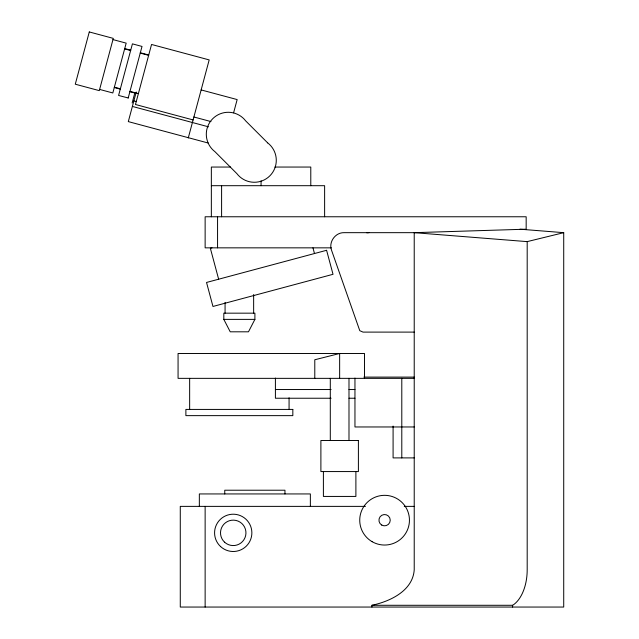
<?xml version="1.0" encoding="UTF-8"?>
<svg xmlns="http://www.w3.org/2000/svg" width="639" height="639" viewBox="0 0 639 639"><rect width="100%" height="100%" fill="white"/><g stroke="black" fill="none" stroke-linecap="round" stroke-linejoin="round"><path stroke-width="0.96" d="M132.161 102.967L134.909 92.511M128.191 98.023L142.018 46.439L132.417 43.859L118.59 95.451L128.207 97.975M136.243 92.016L128.311 121.61L208.242 143.032M188.273 137.944L209.185 59.906L151.555 44.466L135.468 104.5L193.098 119.94M233.61 112.807L237.157 99.572L201.141 89.923M254.897 319.38L248.483 331.809L230.232 331.809L223.818 319.38L223.818 313.166L254.897 313.166L254.897 319.38L223.818 319.38M371.93 607.05L371.93 605.285L512.582 605.285L513.852 604.486A37.909 22.285 -90 0 0 527.191 569.764L527.191 241.622L563.718 232.668L563.718 607.05L180.278 607.05L180.278 506.376L365.436 506.376M211.988 247.86L210.359 248.291L218.642 279.211M371.93 605.285C390.07 601.451 412.85 590.827 414.224 569.764L414.224 232.668L526.169 229.193L526.169 216.765L205.135 216.765L205.135 247.844L331.361 247.844M230.591 167.051L211.349 167.051L211.349 216.765M274.858 167.051L310.786 167.051L310.786 185.693M211.349 185.693L324.62 185.693L324.62 216.765M414.224 332.104L363.032 332.104L359.781 330.683L331.561 250.288C328.414 242.085 335.331 232.38 344.109 232.668L414.224 232.668L527.191 241.622M363.847 377.106L414.224 377.106M414.224 378.352L178.065 378.352L178.065 353.487L364.502 353.487L364.502 378.352M275.409 389.534L331.09 389.534M348.99 389.534L354.957 389.534M331.09 398.233L275.409 398.233L275.409 378.064M348.99 398.233L354.957 398.233M414.224 426.964L354.957 426.964L354.957 378.064M414.224 457.899L393.089 457.899L393.089 426.077M404.263 506.376L414.224 506.376M519.954 229.193L563.718 232.668M112.967 39.594L126.179 43.133L112.823 92.967L99.62 89.428M124.717 48.572L130.723 50.185M140.324 52.757L148.727 55.01M124.629 48.907L130.628 50.513M140.237 53.085L148.639 55.337M114.373 87.192L120.372 88.797M129.981 91.369L138.383 93.621M114.285 87.519L120.284 89.133M129.893 91.704L135.492 93.206M133.855 100.906L136.259 101.553M193.889 116.993L210.95 121.562M132.377 106.433L208.522 126.834M312.958 247.844L314.484 253.531M512.582 605.285L512.582 607.05M401.795 378.352L401.795 457.899M355.891 471.566L355.891 496.431L323.398 496.431L323.398 471.566M348.99 378.352L348.99 440.495M339.644 378.352L339.644 353.487L314.787 359.765L314.787 378.352M330.299 378.352L330.299 440.495M310.362 506.376L310.362 493.939L199.344 493.939L199.344 506.376M289.068 397.77L289.068 409.423M284.954 493.939L284.954 490.217L224.752 490.217L224.752 493.939M261.063 180.789L261.063 185.693M253.643 294.523L253.643 313.166M225.072 302.375L225.072 313.166M221.597 185.693L221.597 216.765M217.564 216.765L217.564 247.844M205.135 506.376L205.135 607.05M189.647 378.352L189.647 409.423M366.866 232.836A13.275 13.275 0 0 1 368.967 232.668M89.284 31.95L75.282 84.204L99.293 90.634L113.295 38.38L89.284 31.95M326.593 250.288L206.533 282.454L212.963 306.464L333.023 274.299L326.593 250.288M292.83 409.423L185.885 409.423L185.885 415.638L292.83 415.638L292.83 409.423M358.399 440.495L320.89 440.495L320.89 471.566L358.399 471.566L358.399 440.495M267.661 142.88L245.688 120.907A21.942 21.942 0 0 0 212.731 118.71A21.942 21.942 0 0 0 214.928 151.667L236.893 173.64A21.942 21.942 0 0 0 269.858 175.837A21.942 21.942 0 0 0 267.661 142.88M224.624 542.223A12.724 12.724 0 0 0 245.648 535.61A12.724 12.724 0 0 0 229.409 520.721A12.724 12.724 0 0 0 224.624 542.223M220.623 546.593A18.643 18.643 0 0 0 251.423 536.896A18.643 18.643 0 0 0 227.628 515.066A18.643 18.643 0 0 0 220.623 546.593M372.162 541.712A24.857 24.857 0 0 0 409.447 520.186A24.857 24.857 0 0 0 372.162 498.66A24.857 24.857 0 0 0 372.162 541.712M381.763 525.082A5.655 5.655 0 0 0 390.237 520.186A5.655 5.655 0 0 0 381.763 515.29A5.655 5.655 0 0 0 381.763 525.082"/></g></svg>
